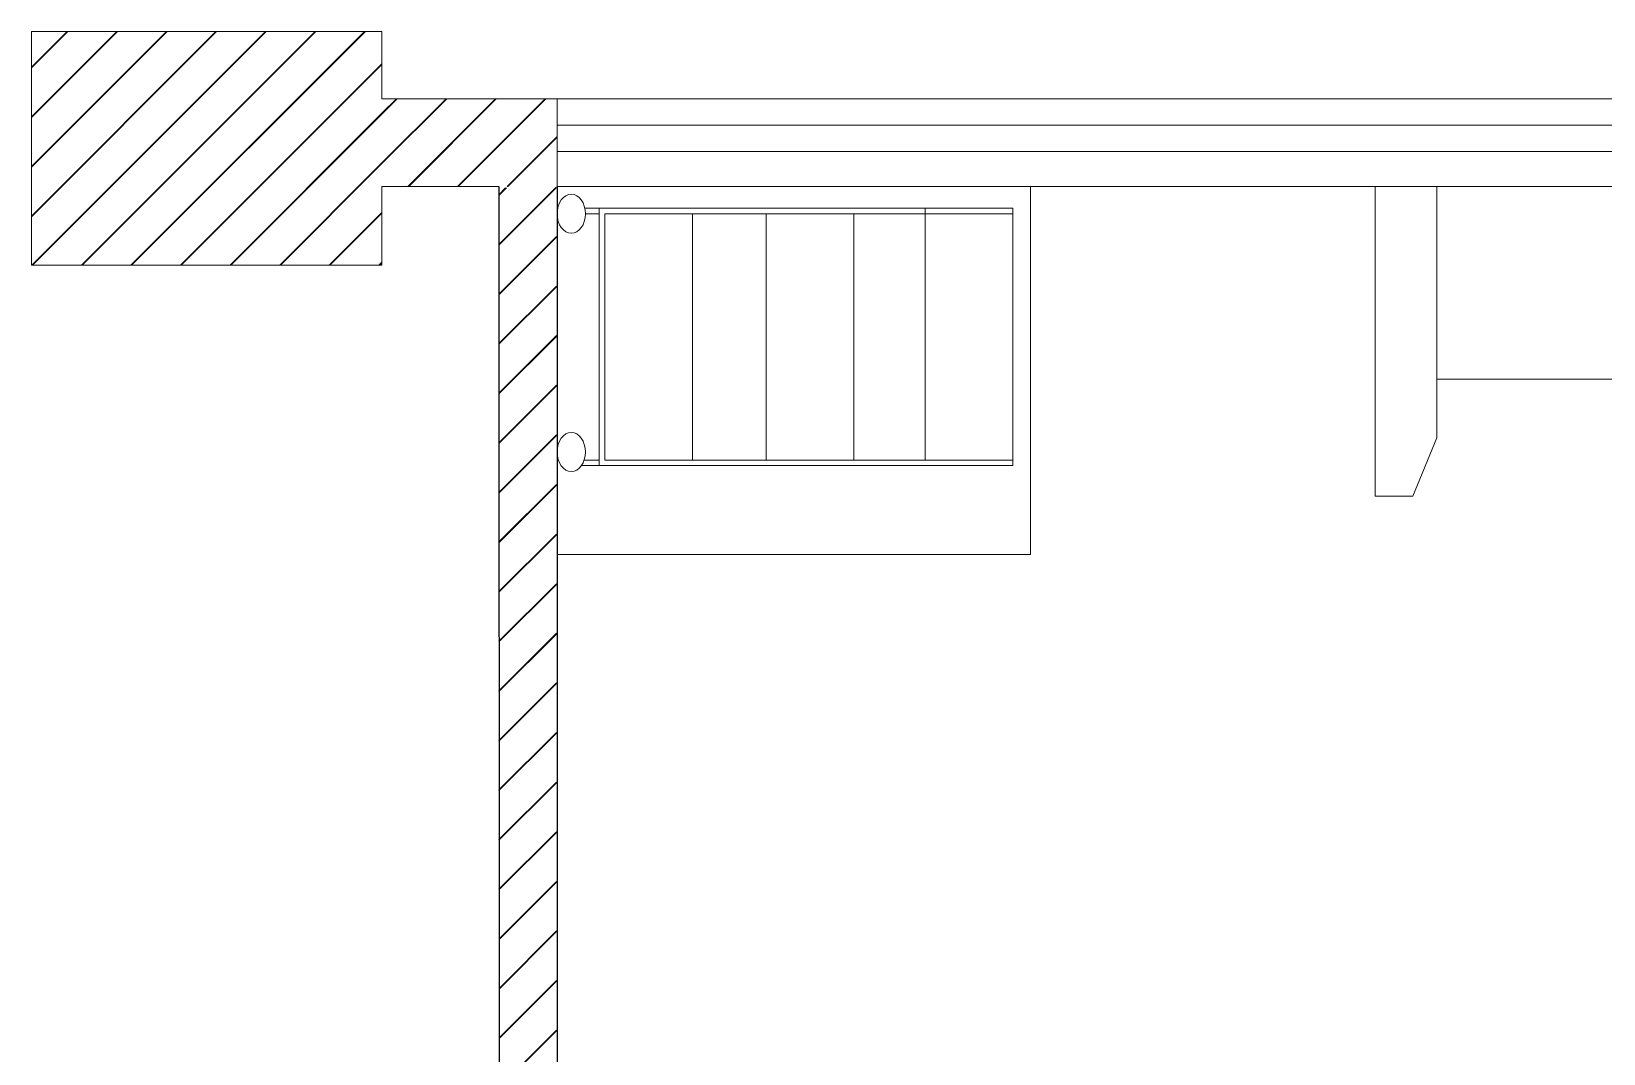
# Model space of a CAD drawing. Header units: millimetres. Extents: x -10.6 to 21.1, y -25.4 to 28.4.
# Drawn here: x 17 to 19.691, y 4.367 to 6.115 of the extents above; entities that cross this region are included whole.
import ezdxf

# ---------------------------------------------------------------- set-up
doc = ezdxf.new("R2010")
doc.units = ezdxf.units.MM
doc.layers.add('A-FURN', color=1, linetype='Continuous', lineweight=15)
doc.layers.add('A-SECT B-MCUT', color=176, linetype='Continuous', lineweight=20)

msp = doc.modelspace()

# ---------------------------------------------------------------- hatches: boundary and pattern name
at = {"linetype": 'ByBlock', "lineweight": 9}
h = msp.add_hatch(dxfattribs=at)
h.set_pattern_fill('JIS_LC_20', color=253, scale=0.003)
h.paths.add_polyline_path([(17.6, 6.1152), (17, 6.1152), (17, 5.7152), (17.6, 5.7152)])
h = msp.add_hatch(dxfattribs=at)
h.set_pattern_fill('JIS_LC_20', color=253, scale=0.003)
h.paths.add_polyline_path([(17.6, 0.275), (17, 0.275), (17, -0.125), (17.6, -0.125)])
h.paths.add_polyline_path([(17.9, 0.15), (17.6, 0.15), (17.6, 0), (17.9, 0)])
h.paths.add_polyline_path([(20.5, 5.767), (20.5, 6), (20.1, 6), (20.1, 5.85), (20.4, 5.85), (20.4, 0.15), (20.1, 0.15), (20.1, 0), (20.5, 0)])
h.paths.add_polyline_path([(17.9, 6), (17.6, 6), (17.6, 5.85), (17.9, 5.85)])
h = msp.add_hatch(dxfattribs=at)
h.set_pattern_fill('JIS_LC_20', color=253, scale=0.003)
h.paths.add_polyline_path([(17.8985, 5.8483), (17.8, 5.8473), (17.8015, 0.1522), (17.8985, 0.1532), (17.8985, 3.2462), (17.8976, 3.248), (17.8985, 3.2481), (17.8985, 3.4745), (17.8947, 3.4783), (17.8985, 3.4781), (17.8985, 3.7041), (17.8951, 3.711), (17.8985, 3.711)])
at = {"layer": 'A-SECT B-MCUT'}
h = msp.add_hatch(dxfattribs=at)
h.set_pattern_fill('ANGLE', color=256)
h.set_pattern_definition([(0, (0, 0), (0, 6.985), [5.08, -1.905]), (90, (0, 0), (-6.985, 4e-16), [5.08, -1.905])])
h.paths.add_polyline_path([(17.7, 4.5625), (17.65, 4.5625), (17.6327, 4.5103), (17.6, 4.517), (17.6, 3.9375), (17.62, 3.9375), (17.625, 3.9625), (17.645, 3.9625), (17.65, 3.9375), (17.7, 3.9375)])
h.paths.add_polyline_path([(17.7, 5.1875), (17.65, 5.1875), (17.6327, 5.1353), (17.6, 5.142), (17.6, 4.5625), (17.62, 4.5625), (17.625, 4.5875), (17.645, 4.5875), (17.65, 4.5625), (17.7, 4.5625)])
h.paths.add_polyline_path([(17.7, 5.8125), (17.65, 5.8125), (17.6327, 5.7603), (17.6, 5.767), (17.6, 5.1875), (17.62, 5.1875), (17.625, 5.2125), (17.645, 5.2125), (17.65, 5.1875), (17.7, 5.1875)])
h.paths.add_polyline_path([(18, 5.9236), (17.6, 5.9236), (17.6, 5.767), (17.6327, 5.7603), (17.65, 5.8125), (17.7, 5.8125), (17.7, 5.85), (18, 5.85)])
h.paths.add_polyline_path([(18, 6), (17.6, 6), (17.6, 5.9236), (18, 5.9236)])
h.paths.add_polyline_path([(20.5, 6), (20.2, 6), (20.2, 5.9236), (20.5, 5.9236)])
h.paths.add_polyline_path([(20.5, 5.9236), (20.2, 5.9236), (20.2, 5.85), (20.5, 5.85)])
h.paths.add_polyline_path([(21.1, 6.1152), (20.5, 6.1152), (20.5, 5.9236), (21.1, 5.9236)])
h.paths.add_polyline_path([(21.1, 5.9236), (20.5, 5.9236), (20.5, 5.7152), (21.1, 5.7152)])

# ---------------------------------------------------------------- linework, layer by layer
at = {"layer": 'A-FURN'}
for p, q in [((18.71, 5.2203), (18.71, 5.85)), ((19.3, 5.3203), (19.3, 5.85)), ((19.4055, 5.85), (19.4055, 5.4203)), ((17.9473, 5.8128), (18.68, 5.8128)), ((17.9716, 5.8128), (17.9716, 5.3729)), ((18.53, 5.3816), (18.53, 5.8128)), ((18.68, 5.3729), (18.68, 5.8128)), ((17.9483, 5.8034), (17.9716, 5.8034)), ((17.9816, 5.8034), (17.9816, 5.3816)), ((17.9816, 5.8034), (18.68, 5.8034)), ((18.1316, 5.8034), (18.1316, 5.3816)), ((18.2576, 5.8034), (18.2576, 5.3816)), ((18.4076, 5.8034), (18.4076, 5.3816)), ((19.4055, 5.5203), (20.1, 5.5203)), ((19.4055, 5.4203), (19.3645, 5.3203)), ((17.9417, 5.3729), (18.68, 5.3729)), ((17.946, 5.3816), (17.9716, 5.3816)), ((17.9716, 5.3729), (18.68, 5.3729)), ((17.9816, 5.3816), (18.68, 5.3816)), ((19.3645, 5.3203), (19.3, 5.3203)), ((17.9, 5.2203), (18.71, 5.2203))]:
    msp.add_line(p, q, dxfattribs=at)
for centre in [(17.9241, 5.8034), (17.9241, 5.3958)]:
    msp.add_ellipse(centre, major_axis=(0, -0.0335), ratio=0.721588, start_param=-1.570796, end_param=4.712389, dxfattribs=at)
at = {"layer": 'A-SECT B-MCUT'}
for p, q in [((17.9, 5.85), (17.9, 6)), ((17.9, 5.955), (20.1, 5.955)), ((17.9, 5.91), (20.1, 5.91)), ((17.8142, 5.85), (17.8154, 5.85)), ((17.8991, 5.85), (17.9, 5.85))]:
    msp.add_line(p, q, dxfattribs=at)
at = {"layer": 'A-SECT B-MCUT', "lineweight": -2}
for p, q in [((17.8, 5.85), (17.8015, 0.15)), ((17.9, 5.85), (17.9, 2.4438))]:
    msp.add_line(p, q, dxfattribs=at)
at = {"layer": 'A-SECT B-MCUT'}
for points in [[(17.6, 6), (17.6, 6.1152), (17, 6.1152), (17, 5.7152), (17.6, 5.7152), (17.6, 5.85)], [(17.6, 6), (20.1, 6), (20.1, 5.85), (17.8991, 5.85)], [(17.8, 5.8501), (17.6, 5.85)]]:
    msp.add_lwpolyline(points, dxfattribs=at)

doc.saveas('drawing.dxf')
